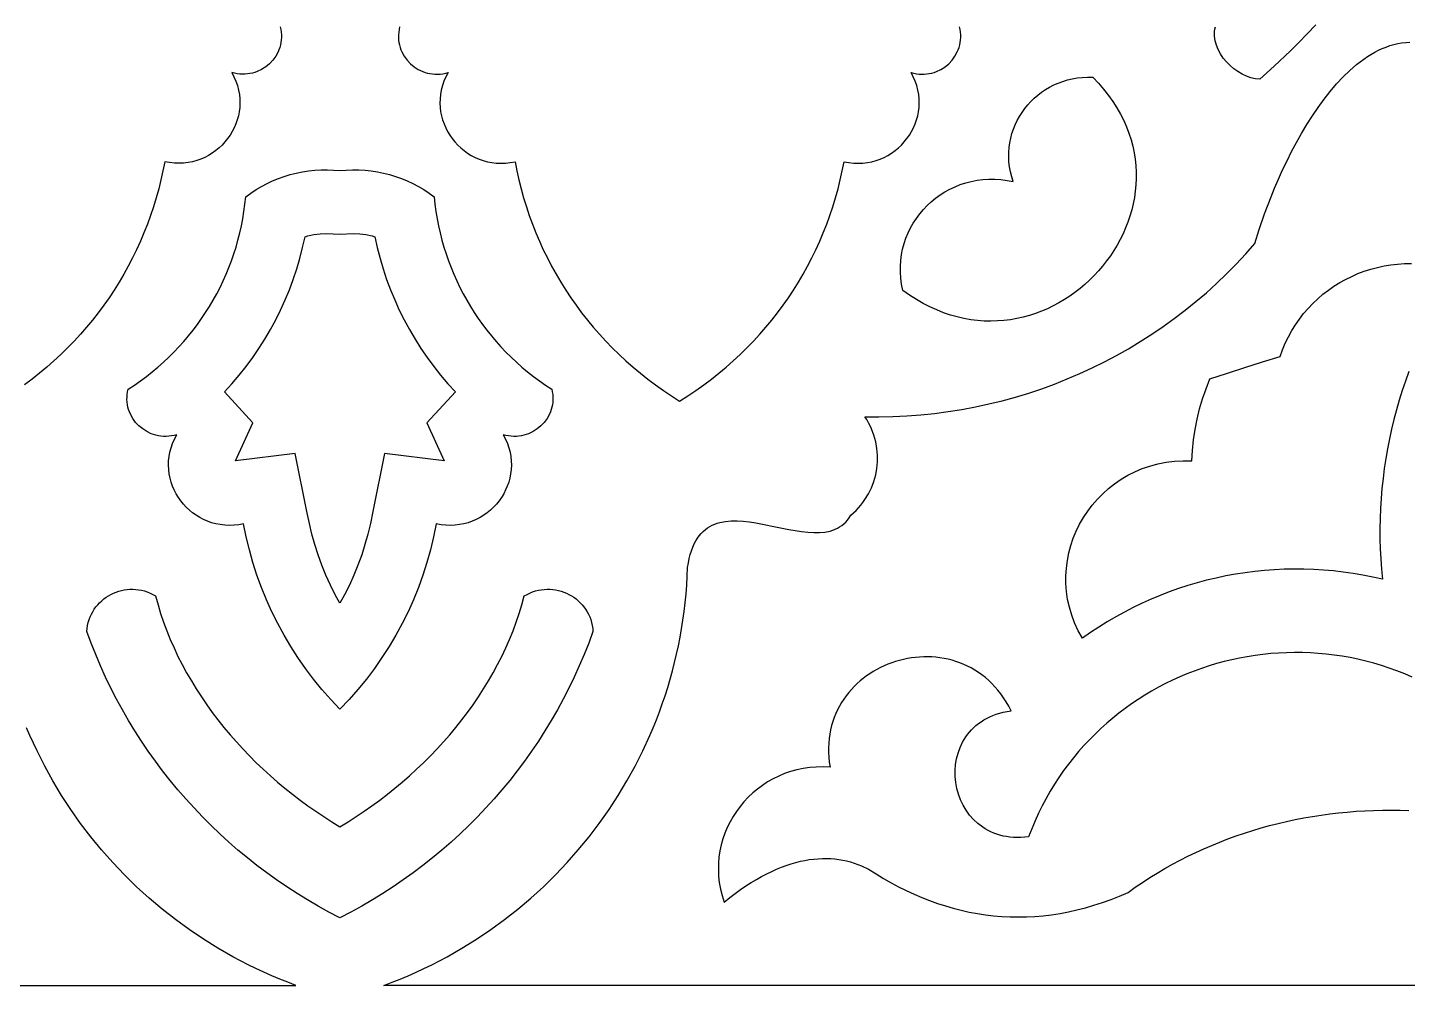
# Model space of a CAD drawing. Extents: x 50 to 3710, y -977 to -877.
# Drawn here: x 1526.3 to 1591.3, y -977.1 to -931.9 of the extents above; entities that cross this region are included whole.
import ezdxf

# ---------------------------------------------------------------- set-up
doc = ezdxf.new("R2010")
doc.units = 0
doc.layers.add('LAYER_1', color=18, linetype='CONTINUOUS')

msp = doc.modelspace()

# ---------------------------------------------------------------- linework, layer by layer
at = {"layer": 'LAYER_1'}
for points in [[(1538.174, -931.876), (1538.202, -932.002), (1538.22, -932.127), (1538.23, -932.251), (1538.231, -932.373), (1538.224, -932.493), (1538.208, -932.611), (1538.185, -932.726), (1538.154, -932.839), (1538.115, -932.949), (1538.07, -933.055), (1537.96, -933.257), (1537.825, -933.443), (1537.668, -933.61), (1537.491, -933.757), (1537.296, -933.881), (1537.086, -933.98), (1536.976, -934.019), (1536.863, -934.052), (1536.747, -934.077), (1536.629, -934.094), (1536.509, -934.104), (1536.387, -934.106), (1536.263, -934.099), (1536.138, -934.084), (1536.012, -934.06), (1535.886, -934.026), (1535.994, -934.23), (1536.084, -934.436), (1536.155, -934.643), (1536.21, -934.851), (1536.248, -935.058), (1536.269, -935.265), (1536.274, -935.47), (1536.265, -935.673), (1536.24, -935.873), (1536.201, -936.07), (1536.148, -936.263), (1536.082, -936.451), (1536.003, -936.634), (1535.912, -936.811), (1535.809, -936.981), (1535.695, -937.144), (1535.569, -937.299), (1535.434, -937.445), (1535.288, -937.582), (1535.134, -937.71), (1534.97, -937.826), (1534.798, -937.932), (1534.619, -938.026), (1534.431, -938.107), (1534.238, -938.175), (1534.037, -938.229), (1533.831, -938.269), (1533.62, -938.294), (1533.404, -938.303), (1533.183, -938.296), (1532.959, -938.271), (1532.731, -938.229), (1532.646, -938.662), (1532.551, -939.091), (1532.444, -939.517), (1532.326, -939.939), (1532.198, -940.357), (1532.059, -940.771), (1531.91, -941.18), (1531.75, -941.585), (1531.579, -941.986), (1531.399, -942.382), (1531.208, -942.772), (1531.006, -943.158), (1530.795, -943.538), (1530.574, -943.913), (1530.343, -944.282), (1530.102, -944.646), (1529.851, -945.003), (1529.591, -945.354), (1529.32, -945.699), (1529.041, -946.037), (1528.752, -946.369), (1528.453, -946.694), (1528.146, -947.012), (1527.829, -947.322), (1527.503, -947.625), (1527.168, -947.921), (1526.824, -948.209), (1526.471, -948.489), (1526.11, -948.761)], [(1543.806, -931.876), (1543.778, -932.002), (1543.76, -932.127), (1543.75, -932.251), (1543.749, -932.373), (1543.756, -932.493), (1543.772, -932.611), (1543.795, -932.726), (1543.826, -932.839), (1543.865, -932.949), (1543.91, -933.055), (1544.02, -933.257), (1544.155, -933.443), (1544.312, -933.61), (1544.489, -933.757), (1544.684, -933.881), (1544.894, -933.98), (1545.004, -934.019), (1545.117, -934.052), (1545.233, -934.077), (1545.351, -934.094), (1545.471, -934.104), (1545.593, -934.106), (1545.717, -934.099), (1545.842, -934.084), (1545.968, -934.06), (1546.094, -934.026), (1545.986, -934.23), (1545.896, -934.436), (1545.825, -934.643), (1545.77, -934.851), (1545.732, -935.058), (1545.711, -935.265), (1545.706, -935.47), (1545.715, -935.673), (1545.74, -935.873), (1545.779, -936.07), (1545.832, -936.263), (1545.898, -936.451), (1545.977, -936.634), (1546.068, -936.811), (1546.171, -936.981), (1546.285, -937.144), (1546.411, -937.299), (1546.546, -937.445), (1546.692, -937.582), (1546.846, -937.71), (1547.01, -937.826), (1547.182, -937.932), (1547.361, -938.026), (1547.548, -938.107), (1547.742, -938.175), (1547.943, -938.229), (1548.149, -938.269), (1548.36, -938.294), (1548.576, -938.303), (1548.797, -938.296), (1549.021, -938.271), (1549.249, -938.229), (1549.334, -938.662), (1549.429, -939.091), (1549.536, -939.517), (1549.654, -939.939), (1549.782, -940.357), (1549.921, -940.771), (1550.07, -941.18), (1550.23, -941.585), (1550.401, -941.986), (1550.581, -942.382), (1550.772, -942.772), (1550.974, -943.158), (1551.185, -943.538), (1551.406, -943.913), (1551.637, -944.282), (1551.878, -944.646), (1552.129, -945.003), (1552.389, -945.354), (1552.66, -945.699), (1552.939, -946.037), (1553.228, -946.369), (1553.527, -946.694), (1553.834, -947.012), (1554.151, -947.322), (1554.477, -947.625), (1554.812, -947.921), (1555.156, -948.209), (1555.509, -948.489), (1555.87, -948.761), (1556.241, -949.025), (1556.619, -949.28), (1557.007, -949.527), (1557.394, -949.28), (1557.773, -949.025), (1558.144, -948.761), (1558.505, -948.489), (1558.858, -948.209), (1559.202, -947.921), (1559.537, -947.625), (1559.863, -947.322), (1560.18, -947.012), (1560.487, -946.694), (1560.786, -946.369), (1561.075, -946.037), (1561.354, -945.699), (1561.624, -945.354), (1561.885, -945.003), (1562.136, -944.646), (1562.377, -944.282), (1562.608, -943.913), (1562.829, -943.538), (1563.04, -943.158), (1563.242, -942.772), (1563.432, -942.382), (1563.613, -941.986), (1563.784, -941.585), (1563.944, -941.18), (1564.093, -940.771), (1564.232, -940.357), (1564.36, -939.939), (1564.478, -939.517), (1564.584, -939.091), (1564.68, -938.662), (1564.765, -938.229), (1564.993, -938.271), (1565.217, -938.296), (1565.438, -938.303), (1565.654, -938.294), (1565.865, -938.269), (1566.071, -938.229), (1566.272, -938.175), (1566.465, -938.107), (1566.652, -938.026), (1566.832, -937.932), (1567.004, -937.826), (1567.168, -937.71), (1567.322, -937.582), (1567.468, -937.445), (1567.603, -937.299), (1567.729, -937.144), (1567.843, -936.981), (1567.946, -936.811), (1568.037, -936.634), (1568.116, -936.451), (1568.182, -936.263), (1568.235, -936.07), (1568.274, -935.873), (1568.299, -935.673), (1568.308, -935.47), (1568.303, -935.265), (1568.281, -935.058), (1568.244, -934.851), (1568.189, -934.643), (1568.117, -934.436), (1568.028, -934.23), (1567.92, -934.026), (1568.046, -934.06), (1568.172, -934.084), (1568.297, -934.099), (1568.421, -934.106), (1568.543, -934.104), (1568.663, -934.094), (1568.781, -934.077), (1568.897, -934.052), (1569.01, -934.019), (1569.12, -933.98), (1569.33, -933.881), (1569.525, -933.757), (1569.702, -933.61), (1569.859, -933.443), (1569.994, -933.257), (1570.104, -933.055), (1570.149, -932.949), (1570.187, -932.839), (1570.218, -932.726), (1570.242, -932.611), (1570.257, -932.493), (1570.265, -932.373), (1570.264, -932.251), (1570.254, -932.127), (1570.236, -932.002), (1570.208, -931.876)], [(1587.007, -931.77), (1586.607, -932.195), (1586.206, -932.606), (1585.81, -933), (1585.05, -933.724), (1584.364, -934.341), (1584.157, -934.319), (1583.947, -934.27), (1583.739, -934.196), (1583.533, -934.099), (1583.334, -933.981), (1583.143, -933.844), (1582.963, -933.69), (1582.797, -933.521), (1582.647, -933.34), (1582.516, -933.147), (1582.407, -932.946), (1582.321, -932.738), (1582.263, -932.525), (1582.244, -932.417), (1582.233, -932.309), (1582.231, -932.2), (1582.236, -932.092), (1582.25, -931.984), (1582.273, -931.876)], [(1608.776, -977.082), (1543.062, -977.082), (1543.448, -976.936), (1543.83, -976.783), (1544.208, -976.623), (1544.582, -976.457), (1544.952, -976.285), (1545.319, -976.106), (1546.039, -975.728), (1546.743, -975.326), (1547.429, -974.9), (1548.098, -974.45), (1548.748, -973.977), (1549.379, -973.482), (1549.991, -972.965), (1550.583, -972.427), (1551.154, -971.868), (1551.703, -971.29), (1552.231, -970.692), (1552.737, -970.076), (1553.22, -969.442), (1553.679, -968.79), (1554.115, -968.122), (1554.526, -967.438), (1554.912, -966.738), (1555.272, -966.024), (1555.606, -965.295), (1555.763, -964.926), (1555.913, -964.553), (1556.057, -964.177), (1556.193, -963.798), (1556.323, -963.416), (1556.446, -963.031), (1556.561, -962.643), (1556.669, -962.252), (1556.77, -961.858), (1556.864, -961.462), (1556.951, -961.063), (1557.029, -960.661), (1557.101, -960.257), (1557.165, -959.851), (1557.221, -959.442), (1557.269, -959.031), (1557.31, -958.619), (1557.343, -958.204), (1557.367, -957.787), (1557.384, -957.368), (1557.42, -957.15), (1557.463, -956.946), (1557.512, -956.755), (1557.568, -956.578), (1557.63, -956.413), (1557.698, -956.26), (1557.772, -956.12), (1557.851, -955.991), (1557.936, -955.873), (1558.026, -955.766), (1558.121, -955.669), (1558.221, -955.583), (1558.325, -955.505), (1558.434, -955.437), (1558.547, -955.378), (1558.664, -955.327), (1558.785, -955.284), (1558.909, -955.248), (1559.168, -955.198), (1559.439, -955.174), (1559.72, -955.172), (1560.01, -955.188), (1560.307, -955.221), (1560.61, -955.267), (1560.917, -955.322), (1561.537, -955.448), (1562.155, -955.574), (1562.458, -955.629), (1562.756, -955.675), (1563.047, -955.708), (1563.33, -955.725), (1563.602, -955.723), (1563.862, -955.698), (1564.108, -955.649), (1564.226, -955.613), (1564.34, -955.57), (1564.45, -955.519), (1564.555, -955.46), (1564.656, -955.392), (1564.752, -955.315), (1564.843, -955.228), (1564.929, -955.132), (1565.01, -955.025), (1565.085, -954.907), (1565.212, -954.795), (1565.333, -954.678), (1565.447, -954.557), (1565.555, -954.431), (1565.655, -954.302), (1565.749, -954.169), (1565.917, -953.893), (1566.057, -953.606), (1566.169, -953.309), (1566.254, -953.005), (1566.311, -952.695), (1566.34, -952.382), (1566.341, -952.067), (1566.313, -951.752), (1566.257, -951.44), (1566.172, -951.133), (1566.057, -950.832), (1565.989, -950.685), (1565.914, -950.54), (1565.831, -950.397), (1565.741, -950.258), (1566.404, -950.263), (1567.064, -950.25), (1567.721, -950.219), (1568.376, -950.169), (1569.028, -950.102), (1569.675, -950.017), (1570.32, -949.914), (1570.959, -949.794), (1571.594, -949.657), (1572.225, -949.502), (1572.85, -949.331), (1573.469, -949.143), (1574.082, -948.938), (1574.689, -948.716), (1575.29, -948.479), (1575.883, -948.225), (1576.469, -947.955), (1577.047, -947.669), (1577.617, -947.367), (1578.179, -947.05), (1578.732, -946.718), (1579.276, -946.37), (1579.811, -946.007), (1580.335, -945.629), (1580.85, -945.237), (1581.354, -944.83), (1581.847, -944.408), (1582.329, -943.972), (1582.8, -943.522), (1583.258, -943.058), (1583.705, -942.58), (1584.139, -942.088), (1584.339, -941.427), (1584.592, -940.687), (1584.896, -939.888), (1585.067, -939.472), (1585.25, -939.049), (1585.444, -938.62), (1585.65, -938.189), (1585.868, -937.757), (1586.096, -937.326), (1586.335, -936.9), (1586.585, -936.481), (1586.845, -936.07), (1587.115, -935.671), (1587.395, -935.285), (1587.685, -934.916), (1587.984, -934.564), (1588.292, -934.234), (1588.609, -933.927), (1588.935, -933.645), (1589.269, -933.392), (1589.439, -933.276), (1589.611, -933.168), (1589.785, -933.068), (1589.961, -932.977), (1590.139, -932.895), (1590.319, -932.821), (1590.501, -932.757), (1590.684, -932.703), (1590.87, -932.659), (1591.057, -932.624), (1591.246, -932.601), (1591.436, -932.588)], [(1591.397, -948.131), (1591.236, -948.576), (1591.085, -949.024), (1590.943, -949.476), (1590.812, -949.93), (1590.691, -950.387), (1590.58, -950.846), (1590.479, -951.308), (1590.388, -951.771), (1590.307, -952.237), (1590.237, -952.705), (1590.177, -953.174), (1590.127, -953.645), (1590.088, -954.117), (1590.059, -954.591), (1590.04, -955.065), (1590.032, -955.54), (1590.035, -956.016), (1590.048, -956.492), (1590.072, -956.969), (1590.107, -957.446), (1590.152, -957.923), (1589.692, -957.819), (1589.23, -957.728), (1588.767, -957.649), (1588.303, -957.584), (1587.839, -957.531), (1587.374, -957.491), (1586.909, -957.463), (1586.444, -957.448), (1585.98, -957.445), (1585.516, -957.455), (1585.053, -957.477), (1584.592, -957.511), (1584.132, -957.558), (1583.673, -957.617), (1583.217, -957.688), (1582.762, -957.771), (1582.311, -957.867), (1581.861, -957.974), (1581.415, -958.093), (1580.972, -958.225), (1580.533, -958.368), (1580.097, -958.523), (1579.665, -958.689), (1579.238, -958.868), (1578.815, -959.058), (1578.396, -959.26), (1577.983, -959.473), (1577.575, -959.698), (1577.172, -959.934), (1576.776, -960.182), (1576.385, -960.441), (1576, -960.711), (1575.803, -960.351), (1575.636, -959.986), (1575.498, -959.617), (1575.389, -959.247), (1575.307, -958.875), (1575.252, -958.502), (1575.224, -958.131), (1575.222, -957.762), (1575.245, -957.396), (1575.292, -957.035), (1575.363, -956.678), (1575.457, -956.328), (1575.574, -955.986), (1575.712, -955.652), (1575.872, -955.327), (1576.052, -955.014), (1576.251, -954.712), (1576.47, -954.423), (1576.707, -954.148), (1576.962, -953.889), (1577.234, -953.645), (1577.523, -953.419), (1577.827, -953.211), (1578.146, -953.023), (1578.48, -952.855), (1578.827, -952.708), (1579.187, -952.585), (1579.56, -952.485), (1579.945, -952.41), (1580.34, -952.361), (1580.746, -952.339), (1581.162, -952.345), (1581.191, -951.847), (1581.242, -951.352), (1581.316, -950.86), (1581.412, -950.371), (1581.531, -949.888), (1581.671, -949.41), (1581.833, -948.938), (1582.017, -948.473), (1582.84, -948.2), (1583.666, -947.934), (1584.494, -947.675), (1585.324, -947.424), (1585.439, -947.102), (1585.569, -946.79), (1585.714, -946.489), (1585.874, -946.198), (1586.048, -945.918), (1586.235, -945.65), (1586.434, -945.392), (1586.646, -945.147), (1586.869, -944.914), (1587.102, -944.692), (1587.347, -944.484), (1587.601, -944.288), (1587.864, -944.105), (1588.135, -943.936), (1588.415, -943.781), (1588.702, -943.639), (1588.995, -943.511), (1589.295, -943.398), (1589.601, -943.3), (1589.911, -943.217), (1590.226, -943.149), (1590.545, -943.096), (1590.867, -943.06), (1591.192, -943.039), (1591.518, -943.035)], [(1591.559, -962.548), (1591.199, -962.393), (1590.837, -962.25), (1590.472, -962.118), (1590.106, -961.996), (1589.737, -961.886), (1589.367, -961.788), (1588.996, -961.699), (1588.623, -961.622), (1588.25, -961.556), (1587.876, -961.5), (1587.501, -961.455), (1587.126, -961.421), (1586.751, -961.397), (1586.377, -961.384), (1586.002, -961.381), (1585.629, -961.388), (1585.256, -961.405), (1584.884, -961.433), (1584.514, -961.471), (1584.145, -961.519), (1583.778, -961.577), (1583.413, -961.644), (1583.05, -961.722), (1582.689, -961.809), (1582.332, -961.906), (1581.977, -962.012), (1581.625, -962.128), (1581.276, -962.254), (1580.931, -962.389), (1580.59, -962.533), (1580.253, -962.687), (1579.92, -962.849), (1579.591, -963.021), (1579.267, -963.202), (1578.948, -963.392), (1578.634, -963.59), (1578.325, -963.798), (1578.022, -964.014), (1577.725, -964.239), (1577.433, -964.473), (1577.148, -964.715), (1576.87, -964.966), (1576.597, -965.225), (1576.332, -965.493), (1576.074, -965.768), (1575.823, -966.052), (1575.58, -966.344), (1575.345, -966.644), (1575.117, -966.953), (1574.898, -967.269), (1574.687, -967.592), (1574.485, -967.924), (1574.292, -968.264), (1574.108, -968.611), (1573.933, -968.965), (1573.768, -969.327), (1573.612, -969.697), (1573.467, -970.074), (1573.281, -970.095), (1573.099, -970.106), (1572.922, -970.109), (1572.75, -970.103), (1572.583, -970.089), (1572.421, -970.066), (1572.263, -970.036), (1572.111, -969.998), (1571.963, -969.952), (1571.821, -969.9), (1571.684, -969.841), (1571.551, -969.775), (1571.424, -969.703), (1571.302, -969.625), (1571.074, -969.452), (1570.866, -969.259), (1570.681, -969.047), (1570.517, -968.819), (1570.375, -968.577), (1570.255, -968.323), (1570.158, -968.059), (1570.084, -967.788), (1570.033, -967.511), (1570.006, -967.231), (1570.003, -966.95), (1570.023, -966.67), (1570.069, -966.393), (1570.139, -966.122), (1570.234, -965.859), (1570.355, -965.606), (1570.501, -965.364), (1570.584, -965.249), (1570.674, -965.137), (1570.77, -965.029), (1570.872, -964.926), (1570.982, -964.828), (1571.098, -964.734), (1571.221, -964.645), (1571.35, -964.562), (1571.486, -964.485), (1571.63, -964.414), (1571.78, -964.349), (1571.937, -964.29), (1572.101, -964.239), (1572.271, -964.194), (1572.449, -964.157), (1572.635, -964.127), (1572.525, -963.914), (1572.408, -963.711), (1572.285, -963.518), (1572.156, -963.334), (1572.021, -963.161), (1571.88, -962.997), (1571.734, -962.842), (1571.582, -962.697), (1571.426, -962.561), (1571.266, -962.435), (1571.101, -962.317), (1570.932, -962.209), (1570.76, -962.11), (1570.584, -962.019), (1570.405, -961.938), (1570.224, -961.865), (1570.04, -961.801), (1569.854, -961.745), (1569.666, -961.697), (1569.477, -961.658), (1569.286, -961.628), (1569.095, -961.605), (1568.903, -961.59), (1568.71, -961.584), (1568.518, -961.585), (1568.325, -961.594), (1568.133, -961.611), (1567.942, -961.635), (1567.752, -961.667), (1567.564, -961.706), (1567.192, -961.807), (1567.01, -961.868), (1566.83, -961.936), (1566.653, -962.01), (1566.479, -962.092), (1566.309, -962.181), (1566.142, -962.276), (1565.98, -962.378), (1565.822, -962.486), (1565.668, -962.601), (1565.52, -962.722), (1565.376, -962.849), (1565.238, -962.982), (1565.107, -963.122), (1564.981, -963.267), (1564.861, -963.418), (1564.749, -963.575), (1564.643, -963.738), (1564.545, -963.906), (1564.454, -964.08), (1564.371, -964.259), (1564.297, -964.443), (1564.231, -964.632), (1564.173, -964.827), (1564.125, -965.027), (1564.086, -965.231), (1564.057, -965.441), (1564.038, -965.655), (1564.029, -965.873), (1564.031, -966.097), (1564.043, -966.324), (1564.067, -966.557), (1564.102, -966.793), (1563.776, -966.778), (1563.455, -966.783), (1563.141, -966.808), (1562.834, -966.852), (1562.533, -966.915), (1562.241, -966.996), (1561.956, -967.094), (1561.681, -967.209), (1561.415, -967.339), (1561.158, -967.485), (1560.912, -967.645), (1560.677, -967.819), (1560.454, -968.006), (1560.243, -968.206), (1560.044, -968.417), (1559.858, -968.639), (1559.686, -968.872), (1559.528, -969.115), (1559.385, -969.366), (1559.257, -969.626), (1559.145, -969.894), (1559.049, -970.169), (1558.97, -970.45), (1558.909, -970.736), (1558.865, -971.028), (1558.84, -971.323), (1558.834, -971.623), (1558.847, -971.925), (1558.881, -972.23), (1558.935, -972.536), (1559.01, -972.842), (1559.107, -973.15), (1559.37, -972.941), (1559.629, -972.746), (1559.885, -972.562), (1560.137, -972.39), (1560.387, -972.23), (1560.633, -972.081), (1560.875, -971.944), (1561.115, -971.818), (1561.351, -971.702), (1561.584, -971.598), (1561.814, -971.503), (1562.04, -971.42), (1562.264, -971.346), (1562.484, -971.282), (1562.701, -971.228), (1562.915, -971.183), (1563.125, -971.147), (1563.333, -971.121), (1563.538, -971.104), (1563.739, -971.095), (1563.937, -971.094), (1564.132, -971.102), (1564.325, -971.118), (1564.514, -971.142), (1564.7, -971.174), (1564.883, -971.213), (1565.063, -971.259), (1565.24, -971.313), (1565.585, -971.44), (1565.918, -971.593), (1566.269, -971.818), (1566.622, -972.033), (1566.978, -972.236), (1567.337, -972.428), (1567.698, -972.608), (1568.062, -972.777), (1568.427, -972.933), (1568.796, -973.078), (1569.166, -973.211), (1569.539, -973.332), (1569.913, -973.44), (1570.29, -973.536), (1570.669, -973.62), (1571.049, -973.691), (1571.432, -973.749), (1571.816, -973.795), (1572.202, -973.827), (1572.59, -973.847), (1572.98, -973.854), (1573.371, -973.847), (1573.763, -973.827), (1574.157, -973.794), (1574.552, -973.747), (1574.948, -973.686), (1575.346, -973.611), (1575.745, -973.523), (1576.145, -973.421), (1576.546, -973.304), (1576.948, -973.173), (1577.351, -973.028), (1577.755, -972.869), (1578.16, -972.695), (1578.496, -972.455), (1578.837, -972.222), (1579.182, -971.997), (1579.533, -971.78), (1579.887, -971.571), (1580.246, -971.369), (1580.609, -971.175), (1580.976, -970.988), (1581.346, -970.81), (1581.721, -970.639), (1582.098, -970.475), (1582.479, -970.319), (1582.864, -970.171), (1583.251, -970.031), (1583.641, -969.898), (1584.034, -969.773), (1584.429, -969.656), (1584.827, -969.546), (1585.227, -969.444), (1585.629, -969.35), (1586.033, -969.263), (1586.439, -969.184), (1586.847, -969.113), (1587.256, -969.049), (1587.666, -968.993), (1588.078, -968.945), (1588.49, -968.904), (1588.904, -968.871), (1589.318, -968.846), (1589.733, -968.829), (1590.149, -968.819), (1590.564, -968.817), (1590.98, -968.822), (1591.396, -968.835)], [(1473.204, -977.082), (1538.918, -977.082), (1538.532, -976.936), (1538.15, -976.783), (1537.772, -976.623), (1537.398, -976.457), (1537.028, -976.285), (1536.661, -976.106), (1535.941, -975.728), (1535.237, -975.326), (1534.551, -974.9), (1533.882, -974.45), (1533.232, -973.977), (1532.601, -973.482), (1531.989, -972.965), (1531.397, -972.427), (1530.826, -971.868), (1530.277, -971.29), (1529.749, -970.692), (1529.243, -970.076), (1528.76, -969.442), (1528.301, -968.79), (1527.865, -968.122), (1527.454, -967.438), (1527.068, -966.738), (1526.708, -966.024), (1526.374, -965.295), (1526.217, -964.926)]]:
    msp.add_lwpolyline(points, dxfattribs=at)
for points in [[(1567.538, -944.298), (1567.478, -944.009), (1567.439, -943.723), (1567.419, -943.44), (1567.418, -943.161), (1567.435, -942.886), (1567.471, -942.615), (1567.524, -942.35), (1567.594, -942.09), (1567.68, -941.838), (1567.781, -941.592), (1567.897, -941.354), (1568.028, -941.124), (1568.173, -940.903), (1568.331, -940.692), (1568.501, -940.49), (1568.683, -940.299), (1568.877, -940.12), (1569.081, -939.952), (1569.296, -939.796), (1569.52, -939.654), (1569.753, -939.525), (1569.995, -939.41), (1570.244, -939.311), (1570.501, -939.226), (1570.764, -939.157), (1571.033, -939.105), (1571.308, -939.07), (1571.587, -939.052), (1571.871, -939.053), (1572.158, -939.073), (1572.449, -939.112), (1572.741, -939.172), (1572.667, -938.938), (1572.609, -938.705), (1572.566, -938.472), (1572.539, -938.241), (1572.528, -938.01), (1572.531, -937.782), (1572.548, -937.557), (1572.579, -937.334), (1572.624, -937.115), (1572.682, -936.901), (1572.752, -936.69), (1572.835, -936.485), (1572.93, -936.286), (1573.036, -936.093), (1573.154, -935.906), (1573.282, -935.727), (1573.421, -935.555), (1573.57, -935.391), (1573.729, -935.237), (1573.896, -935.091), (1574.073, -934.955), (1574.258, -934.83), (1574.451, -934.715), (1574.652, -934.611), (1574.86, -934.52), (1575.075, -934.44), (1575.296, -934.373), (1575.524, -934.32), (1575.757, -934.281), (1575.996, -934.256), (1576.239, -934.245), (1576.487, -934.25), (1576.755, -934.53), (1577.003, -934.814), (1577.231, -935.102), (1577.439, -935.394), (1577.628, -935.689), (1577.798, -935.986), (1577.95, -936.286), (1578.083, -936.588), (1578.199, -936.891), (1578.297, -937.196), (1578.378, -937.501), (1578.442, -937.806), (1578.49, -938.112), (1578.522, -938.417), (1578.538, -938.721), (1578.539, -939.025), (1578.525, -939.326), (1578.497, -939.625), (1578.454, -939.922), (1578.397, -940.216), (1578.327, -940.507), (1578.243, -940.795), (1578.147, -941.078), (1578.038, -941.357), (1577.917, -941.631), (1577.785, -941.899), (1577.64, -942.162), (1577.485, -942.42), (1577.32, -942.67), (1577.143, -942.914), (1576.957, -943.151), (1576.761, -943.38), (1576.556, -943.601), (1576.342, -943.813), (1576.12, -944.017), (1575.889, -944.212), (1575.651, -944.397), (1575.405, -944.571), (1575.151, -944.736), (1574.891, -944.89), (1574.625, -945.032), (1574.352, -945.163), (1574.074, -945.282), (1573.79, -945.388), (1573.502, -945.482), (1573.209, -945.562), (1572.911, -945.629), (1572.609, -945.682), (1572.304, -945.721), (1571.996, -945.744), (1571.685, -945.753), (1571.371, -945.745), (1571.055, -945.722), (1570.737, -945.683), (1570.418, -945.626), (1570.098, -945.553), (1569.777, -945.462), (1569.455, -945.353), (1569.134, -945.225), (1568.813, -945.079), (1568.492, -944.913), (1568.173, -944.728), (1567.855, -944.523)], [(1540.99, -964.047), (1540.555, -963.59), (1540.139, -963.118), (1539.742, -962.633), (1539.365, -962.134), (1539.008, -961.623), (1538.67, -961.1), (1538.353, -960.565), (1538.056, -960.019), (1537.78, -959.462), (1537.525, -958.896), (1537.291, -958.319), (1537.079, -957.734), (1536.888, -957.14), (1536.719, -956.537), (1536.572, -955.927), (1536.448, -955.31), (1536.22, -955.352), (1535.996, -955.377), (1535.775, -955.384), (1535.559, -955.375), (1535.347, -955.35), (1535.141, -955.31), (1534.941, -955.256), (1534.747, -955.188), (1534.56, -955.107), (1534.381, -955.013), (1534.209, -954.907), (1534.045, -954.791), (1533.89, -954.663), (1533.745, -954.526), (1533.61, -954.38), (1533.484, -954.225), (1533.37, -954.062), (1533.267, -953.892), (1533.176, -953.715), (1533.097, -953.532), (1533.031, -953.344), (1532.978, -953.151), (1532.939, -952.954), (1532.914, -952.754), (1532.904, -952.551), (1532.91, -952.346), (1532.931, -952.139), (1532.969, -951.932), (1533.024, -951.724), (1533.095, -951.517), (1533.185, -951.311), (1533.293, -951.107), (1533.166, -951.141), (1533.041, -951.165), (1532.916, -951.18), (1532.792, -951.187), (1532.67, -951.185), (1532.55, -951.176), (1532.432, -951.158), (1532.316, -951.133), (1532.203, -951.1), (1532.093, -951.061), (1531.883, -950.962), (1531.688, -950.838), (1531.511, -950.691), (1531.354, -950.524), (1531.219, -950.338), (1531.109, -950.136), (1531.064, -950.03), (1531.025, -949.92), (1530.994, -949.807), (1530.971, -949.692), (1530.955, -949.574), (1530.948, -949.454), (1530.949, -949.332), (1530.958, -949.208), (1530.977, -949.083), (1531.005, -948.957), (1531.299, -948.764), (1531.585, -948.563), (1531.866, -948.355), (1532.139, -948.139), (1532.405, -947.916), (1532.664, -947.687), (1532.916, -947.451), (1533.16, -947.208), (1533.397, -946.959), (1533.627, -946.704), (1533.849, -946.443), (1534.063, -946.175), (1534.269, -945.903), (1534.467, -945.625), (1534.657, -945.341), (1534.839, -945.053), (1535.013, -944.759), (1535.178, -944.461), (1535.335, -944.158), (1535.483, -943.851), (1535.622, -943.54), (1535.752, -943.224), (1535.874, -942.905), (1535.986, -942.582), (1536.089, -942.255), (1536.183, -941.926), (1536.268, -941.593), (1536.343, -941.257), (1536.408, -940.918), (1536.464, -940.576), (1536.51, -940.233), (1536.546, -939.887), (1536.787, -939.711), (1537.035, -939.548), (1537.29, -939.398), (1537.551, -939.26), (1537.817, -939.135), (1538.09, -939.024), (1538.366, -938.925), (1538.648, -938.84), (1538.932, -938.768), (1539.221, -938.709), (1539.511, -938.665), (1539.805, -938.634), (1540.1, -938.616), (1540.396, -938.613), (1540.693, -938.624), (1540.99, -938.649), (1541.287, -938.624), (1541.584, -938.613), (1541.88, -938.616), (1542.175, -938.634), (1542.469, -938.665), (1542.759, -938.709), (1543.048, -938.768), (1543.332, -938.84), (1543.614, -938.925), (1543.89, -939.024), (1544.163, -939.135), (1544.429, -939.26), (1544.69, -939.398), (1544.945, -939.548), (1545.193, -939.711), (1545.434, -939.887), (1545.47, -940.233), (1545.516, -940.576), (1545.572, -940.918), (1545.637, -941.257), (1545.712, -941.593), (1545.797, -941.926), (1545.891, -942.255), (1545.994, -942.582), (1546.106, -942.905), (1546.228, -943.224), (1546.358, -943.54), (1546.497, -943.851), (1546.645, -944.158), (1546.802, -944.461), (1546.967, -944.759), (1547.141, -945.053), (1547.323, -945.341), (1547.513, -945.625), (1547.711, -945.903), (1547.917, -946.175), (1548.131, -946.443), (1548.353, -946.704), (1548.583, -946.959), (1548.82, -947.208), (1549.064, -947.451), (1549.316, -947.687), (1549.575, -947.916), (1549.841, -948.139), (1550.114, -948.355), (1550.395, -948.563), (1550.681, -948.764), (1550.975, -948.957), (1551.003, -949.083), (1551.022, -949.208), (1551.031, -949.332), (1551.032, -949.454), (1551.025, -949.574), (1551.009, -949.692), (1550.986, -949.807), (1550.955, -949.92), (1550.916, -950.03), (1550.871, -950.136), (1550.761, -950.338), (1550.626, -950.524), (1550.469, -950.691), (1550.292, -950.838), (1550.097, -950.962), (1549.887, -951.061), (1549.777, -951.1), (1549.664, -951.133), (1549.548, -951.158), (1549.43, -951.176), (1549.31, -951.185), (1549.188, -951.187), (1549.064, -951.18), (1548.939, -951.165), (1548.814, -951.141), (1548.687, -951.107), (1548.795, -951.311), (1548.885, -951.517), (1548.956, -951.724), (1549.011, -951.932), (1549.049, -952.139), (1549.07, -952.346), (1549.076, -952.551), (1549.066, -952.754), (1549.041, -952.954), (1549.002, -953.151), (1548.949, -953.344), (1548.883, -953.532), (1548.804, -953.715), (1548.713, -953.892), (1548.61, -954.062), (1548.496, -954.225), (1548.37, -954.38), (1548.235, -954.526), (1548.09, -954.663), (1547.935, -954.791), (1547.771, -954.907), (1547.599, -955.013), (1547.42, -955.107), (1547.233, -955.188), (1547.039, -955.256), (1546.839, -955.31), (1546.633, -955.35), (1546.421, -955.375), (1546.205, -955.384), (1545.984, -955.377), (1545.76, -955.352), (1545.532, -955.31), (1545.408, -955.927), (1545.261, -956.537), (1545.092, -957.14), (1544.901, -957.734), (1544.689, -958.319), (1544.455, -958.896), (1544.2, -959.462), (1543.924, -960.019), (1543.627, -960.565), (1543.31, -961.1), (1542.972, -961.623), (1542.615, -962.134), (1542.238, -962.633), (1541.841, -963.118), (1541.425, -963.59)], [(1540.99, -959.06), (1540.767, -958.652), (1540.541, -958.196), (1540.332, -957.73), (1540.139, -957.257), (1539.965, -956.776), (1539.808, -956.287), (1539.669, -955.791), (1539.548, -955.288), (1539.434, -954.725), (1538.882, -951.989), (1536.072, -952.333), (1536.886, -950.541), (1535.546, -949.089), (1535.9, -948.7), (1536.24, -948.3), (1536.565, -947.889), (1536.875, -947.468), (1537.17, -947.038), (1537.449, -946.598), (1537.713, -946.149), (1537.96, -945.691), (1538.192, -945.226), (1538.407, -944.753), (1538.606, -944.272), (1538.788, -943.784), (1538.953, -943.29), (1539.1, -942.79), (1539.231, -942.285), (1539.343, -941.774), (1539.475, -941.73), (1539.763, -941.665), (1540.057, -941.627), (1540.354, -941.616), (1540.99, -941.655), (1541.626, -941.616), (1541.923, -941.627), (1542.217, -941.665), (1542.505, -941.73), (1542.637, -941.774), (1542.749, -942.285), (1542.88, -942.79), (1543.027, -943.29), (1543.192, -943.784), (1543.374, -944.272), (1543.573, -944.753), (1543.788, -945.226), (1544.02, -945.691), (1544.267, -946.149), (1544.531, -946.598), (1544.81, -947.038), (1545.105, -947.468), (1545.415, -947.889), (1545.74, -948.3), (1546.08, -948.7), (1546.434, -949.089), (1545.094, -950.541), (1545.908, -952.333), (1543.098, -951.989), (1542.546, -954.725), (1542.432, -955.288), (1542.311, -955.791), (1542.172, -956.287), (1542.015, -956.776), (1541.84, -957.257), (1541.648, -957.73), (1541.439, -958.196), (1541.213, -958.652)], [(1540.99, -973.893), (1540.473, -973.623), (1539.964, -973.342), (1539.462, -973.049), (1538.968, -972.745), (1538.483, -972.43), (1538.005, -972.104), (1537.536, -971.768), (1537.076, -971.421), (1536.625, -971.063), (1536.182, -970.696), (1535.748, -970.318), (1535.324, -969.931), (1534.91, -969.534), (1534.505, -969.128), (1534.109, -968.712), (1533.724, -968.287), (1533.349, -967.853), (1532.984, -967.411), (1532.63, -966.959), (1532.286, -966.5), (1531.954, -966.032), (1531.632, -965.556), (1531.321, -965.072), (1531.022, -964.581), (1530.734, -964.082), (1530.458, -963.575), (1530.194, -963.062), (1529.942, -962.541), (1529.703, -962.014), (1529.475, -961.479), (1529.26, -960.939), (1529.058, -960.392), (1529.071, -960.244), (1529.093, -960.101), (1529.124, -959.962), (1529.164, -959.828), (1529.212, -959.698), (1529.269, -959.574), (1529.333, -959.454), (1529.404, -959.34), (1529.483, -959.231), (1529.568, -959.128), (1529.659, -959.031), (1529.755, -958.94), (1529.857, -958.855), (1529.964, -958.777), (1530.076, -958.705), (1530.192, -958.641), (1530.311, -958.583), (1530.434, -958.533), (1530.56, -958.491), (1530.689, -958.456), (1530.82, -958.429), (1530.953, -958.41), (1531.087, -958.399), (1531.222, -958.397), (1531.358, -958.404), (1531.495, -958.42), (1531.631, -958.444), (1531.767, -958.478), (1531.902, -958.522), (1532.036, -958.575), (1532.168, -958.638), (1532.298, -958.712), (1532.411, -959.129), (1532.536, -959.543), (1532.675, -959.954), (1532.826, -960.361), (1532.99, -960.765), (1533.166, -961.165), (1533.353, -961.561), (1533.552, -961.953), (1533.762, -962.34), (1533.983, -962.723), (1534.214, -963.101), (1534.456, -963.474), (1534.708, -963.842), (1534.969, -964.205), (1535.24, -964.562), (1535.52, -964.913), (1535.809, -965.258), (1536.106, -965.598), (1536.411, -965.93), (1536.724, -966.257), (1537.045, -966.577), (1537.373, -966.89), (1537.708, -967.195), (1538.05, -967.494), (1538.398, -967.785), (1538.753, -968.069), (1539.113, -968.344), (1539.478, -968.612), (1539.849, -968.871), (1540.225, -969.122), (1540.605, -969.365), (1540.99, -969.599), (1541.375, -969.365), (1541.755, -969.122), (1542.131, -968.871), (1542.502, -968.612), (1542.867, -968.344), (1543.227, -968.069), (1543.582, -967.785), (1543.93, -967.494), (1544.272, -967.195), (1544.607, -966.89), (1544.935, -966.577), (1545.256, -966.257), (1545.569, -965.93), (1545.874, -965.598), (1546.171, -965.258), (1546.46, -964.913), (1546.74, -964.562), (1547.011, -964.205), (1547.272, -963.842), (1547.524, -963.474), (1547.766, -963.101), (1547.997, -962.723), (1548.218, -962.34), (1548.428, -961.953), (1548.627, -961.561), (1548.814, -961.165), (1548.99, -960.765), (1549.154, -960.361), (1549.305, -959.954), (1549.444, -959.543), (1549.569, -959.129), (1549.682, -958.712), (1549.812, -958.638), (1549.944, -958.575), (1550.078, -958.522), (1550.213, -958.478), (1550.349, -958.444), (1550.485, -958.42), (1550.622, -958.404), (1550.758, -958.397), (1550.893, -958.399), (1551.027, -958.41), (1551.16, -958.429), (1551.291, -958.456), (1551.42, -958.491), (1551.546, -958.533), (1551.669, -958.583), (1551.788, -958.641), (1551.904, -958.705), (1552.016, -958.777), (1552.123, -958.855), (1552.225, -958.94), (1552.321, -959.031), (1552.412, -959.128), (1552.497, -959.231), (1552.576, -959.34), (1552.647, -959.454), (1552.711, -959.574), (1552.768, -959.698), (1552.816, -959.828), (1552.856, -959.962), (1552.887, -960.101), (1552.909, -960.244), (1552.922, -960.392), (1552.72, -960.939), (1552.505, -961.479), (1552.277, -962.014), (1552.038, -962.541), (1551.786, -963.062), (1551.522, -963.575), (1551.246, -964.082), (1550.958, -964.581), (1550.659, -965.072), (1550.348, -965.556), (1550.026, -966.032), (1549.694, -966.5), (1549.35, -966.959), (1548.996, -967.411), (1548.631, -967.853), (1548.256, -968.287), (1547.871, -968.712), (1547.475, -969.128), (1547.07, -969.534), (1546.656, -969.931), (1546.232, -970.318), (1545.798, -970.696), (1545.355, -971.063), (1544.904, -971.421), (1544.444, -971.768), (1543.975, -972.104), (1543.497, -972.43), (1543.012, -972.745), (1542.518, -973.049), (1542.016, -973.342), (1541.507, -973.623)]]:
    msp.add_lwpolyline(points, close=True, dxfattribs=at)

doc.saveas('drawing.dxf')
